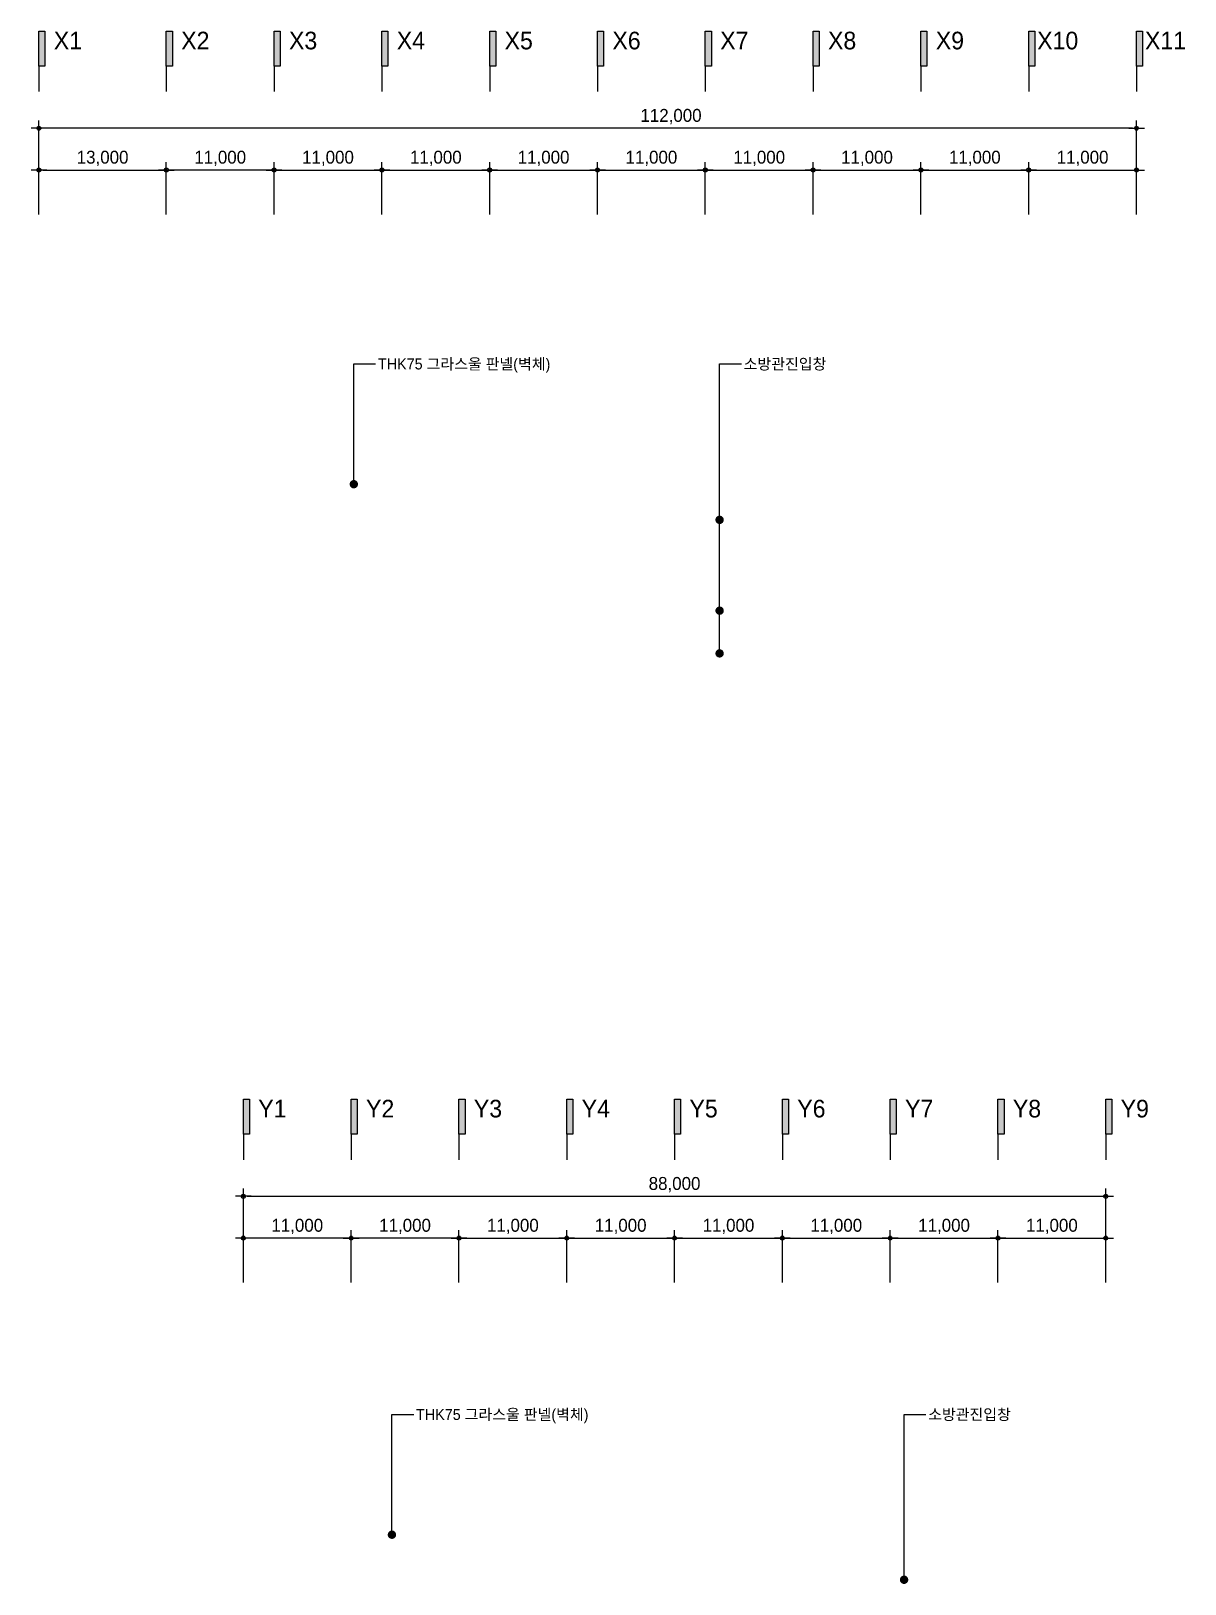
# Model space of a CAD drawing. Header units: millimetres. Extents: x -3116312 to -2472758, y -5198005 to -4982383.
# Drawn here: x -3037369 to -2919628, y -5145930 to -4987456 of the extents above; entities that cross this region are included whole.
import ezdxf
from ezdxf.enums import TextEntityAlignment as Align

# ---------------------------------------------------------------- set-up
doc = ezdxf.new("R2010")
doc.units = ezdxf.units.MM
for name, color, linetype in [('$ZCDB_AUDIT_GENERATED_600D15', 7, 'Continuous'), ('$ZCDB_AUDIT_GENERATED_600D17', 3, 'Continuous'), ('$ZCDB_AUDIT_GENERATED_600D18', 7, 'Continuous'), ('4A.TEC TEXT', 7, 'Continuous'), ('4A.TEC 심볼', 7, 'Continuous')]:
    doc.layers.add(name, color=color, linetype=linetype)
doc.styles.add('돋움', font='')
doc.styles.get('돋움').set_extended_font_data('돋움')
doc.dimstyles.new('DIM_600(외부치수)', dxfattribs={"dimscale": 400, "dimtxt": 3.3, "dimasz": 1, "dimexe": 2, "dimexo": 2, "dimgap": 1, "dimtad": 1, "dimdec": 0, "dimdsep": 46, "dimlunit": 6, "dimtxsty": '돋움', "dimblk1": 'DIMDOT', "dimblk2": 'DIMDOT', "dimsah": 1, "dimcen": 2.5, "dimdle": 1.5, "dimclrd": 8, "dimclre": 8, "dimclrt": 3, "dimadec": 0, "dimazin": 0, "dimtfac": 1, "dimtdec": 0, "dimtix": 1, "dimtmove": 2, "dimatfit": 3, "dimldrblk": 'DIMDOT', "dimfxl": 1, "dimtvp": 1, "dimtolj": 1, "dimtzin": 0, "dimarcsym": 0})

# ---------------------------------------------------------------- blocks, each defined once
blk = doc.blocks.new('DIMDOT')
at = {"color": 0}
blk.add_line((-2, 0), (2, 0), dxfattribs=at)
for radius in [0.5, 0.25]:
    blk.add_circle((0, 0), radius, dxfattribs=at)
blk = doc.blocks.new('*D16')
at = {"layer": '$ZCDB_AUDIT_GENERATED_600D18', "color": 8, "lineweight": -2}
for p, q in [((-2993706, -5115172), (-2993706, -5109838)), ((-2993306, -5110638), (-2983106, -5110638)), ((-2982706, -5115172), (-2982706, -5109838))]:
    blk.add_line(p, q, dxfattribs=at)
at = {"layer": 'Defpoints', "color": 0}
for p in [(-2982706, -5110638), (-2993706, -5115972), (-2982706, -5115972)]:
    blk.add_point(p, dxfattribs=at)
at = {"layer": '$ZCDB_AUDIT_GENERATED_600D18', "color": 8, "lineweight": -2, "xscale": 400, "yscale": 400, "zscale": 400, "rotation": 180}
blk.add_blockref('DIMDOT', (-2993706, -5110638), dxfattribs=at)
at = {"layer": '$ZCDB_AUDIT_GENERATED_600D18', "color": 8, "lineweight": -2, "xscale": 400, "yscale": 400, "zscale": 400}
blk.add_blockref('DIMDOT', (-2982706, -5110638), dxfattribs=at)
at = {"layer": '$ZCDB_AUDIT_GENERATED_600D18', "color": 3, "insert": (-2988206, -5109450), "char_height": 1320, "attachment_point": 5, "style": '돋움'}
blk.add_mtext('\\A1;11,000', dxfattribs=at)
blk = doc.blocks.new('*D17')
at = {"layer": '$ZCDB_AUDIT_GENERATED_600D18', "color": 8, "lineweight": -2}
for p, q in [((-2982706, -5115172), (-2982706, -5109838)), ((-2982306, -5110638), (-2972106, -5110638)), ((-2971706, -5115172), (-2971706, -5109838))]:
    blk.add_line(p, q, dxfattribs=at)
at = {"layer": 'Defpoints', "color": 0}
for p in [(-2971706, -5110638), (-2982706, -5115972), (-2971706, -5115972)]:
    blk.add_point(p, dxfattribs=at)
at = {"layer": '$ZCDB_AUDIT_GENERATED_600D18', "color": 8, "lineweight": -2, "xscale": 400, "yscale": 400, "zscale": 400, "rotation": 180}
blk.add_blockref('DIMDOT', (-2982706, -5110638), dxfattribs=at)
at = {"layer": '$ZCDB_AUDIT_GENERATED_600D18', "color": 8, "lineweight": -2, "xscale": 400, "yscale": 400, "zscale": 400}
blk.add_blockref('DIMDOT', (-2971706, -5110638), dxfattribs=at)
at = {"layer": '$ZCDB_AUDIT_GENERATED_600D18', "color": 3, "insert": (-2977206, -5109450), "char_height": 1320, "attachment_point": 5, "style": '돋움'}
blk.add_mtext('\\A1;11,000', dxfattribs=at)
blk = doc.blocks.new('*D18')
at = {"layer": '$ZCDB_AUDIT_GENERATED_600D18', "color": 8, "lineweight": -2}
for p, q in [((-2971706, -5115172), (-2971706, -5109838)), ((-2971306, -5110638), (-2961106, -5110638)), ((-2960706, -5115172), (-2960706, -5109838))]:
    blk.add_line(p, q, dxfattribs=at)
at = {"layer": 'Defpoints', "color": 0}
for p in [(-2960706, -5110638), (-2971706, -5115972), (-2960706, -5115972)]:
    blk.add_point(p, dxfattribs=at)
at = {"layer": '$ZCDB_AUDIT_GENERATED_600D18', "color": 8, "lineweight": -2, "xscale": 400, "yscale": 400, "zscale": 400, "rotation": 180}
blk.add_blockref('DIMDOT', (-2971706, -5110638), dxfattribs=at)
at = {"layer": '$ZCDB_AUDIT_GENERATED_600D18', "color": 8, "lineweight": -2, "xscale": 400, "yscale": 400, "zscale": 400}
blk.add_blockref('DIMDOT', (-2960706, -5110638), dxfattribs=at)
at = {"layer": '$ZCDB_AUDIT_GENERATED_600D18', "color": 3, "insert": (-2966206, -5109450), "char_height": 1320, "attachment_point": 5, "style": '돋움'}
blk.add_mtext('\\A1;11,000', dxfattribs=at)
blk = doc.blocks.new('*D19')
at = {"layer": '$ZCDB_AUDIT_GENERATED_600D18', "color": 8, "lineweight": -2}
for p, q in [((-2960706, -5115172), (-2960706, -5109838)), ((-2960306, -5110638), (-2950106, -5110638)), ((-2949706, -5115172), (-2949706, -5109838))]:
    blk.add_line(p, q, dxfattribs=at)
at = {"layer": 'Defpoints', "color": 0}
for p in [(-2949706, -5110638), (-2960706, -5115972), (-2949706, -5115972)]:
    blk.add_point(p, dxfattribs=at)
at = {"layer": '$ZCDB_AUDIT_GENERATED_600D18', "color": 8, "lineweight": -2, "xscale": 400, "yscale": 400, "zscale": 400, "rotation": 180}
blk.add_blockref('DIMDOT', (-2960706, -5110638), dxfattribs=at)
at = {"layer": '$ZCDB_AUDIT_GENERATED_600D18', "color": 8, "lineweight": -2, "xscale": 400, "yscale": 400, "zscale": 400}
blk.add_blockref('DIMDOT', (-2949706, -5110638), dxfattribs=at)
at = {"layer": '$ZCDB_AUDIT_GENERATED_600D18', "color": 3, "insert": (-2955206, -5109450), "char_height": 1320, "attachment_point": 5, "style": '돋움'}
blk.add_mtext('\\A1;11,000', dxfattribs=at)
blk = doc.blocks.new('*D20')
at = {"layer": '$ZCDB_AUDIT_GENERATED_600D18', "color": 8, "lineweight": -2}
for p, q in [((-2949706, -5115172), (-2949706, -5109838)), ((-2949306, -5110638), (-2939106, -5110638)), ((-2938706, -5115172), (-2938706, -5109838))]:
    blk.add_line(p, q, dxfattribs=at)
at = {"layer": 'Defpoints', "color": 0}
for p in [(-2938706, -5110638), (-2949706, -5115972), (-2938706, -5115972)]:
    blk.add_point(p, dxfattribs=at)
at = {"layer": '$ZCDB_AUDIT_GENERATED_600D18', "color": 8, "lineweight": -2, "xscale": 400, "yscale": 400, "zscale": 400, "rotation": 180}
blk.add_blockref('DIMDOT', (-2949706, -5110638), dxfattribs=at)
at = {"layer": '$ZCDB_AUDIT_GENERATED_600D18', "color": 8, "lineweight": -2, "xscale": 400, "yscale": 400, "zscale": 400}
blk.add_blockref('DIMDOT', (-2938706, -5110638), dxfattribs=at)
at = {"layer": '$ZCDB_AUDIT_GENERATED_600D18', "color": 3, "insert": (-2944206, -5109450), "char_height": 1320, "attachment_point": 5, "style": '돋움'}
blk.add_mtext('\\A1;11,000', dxfattribs=at)
blk = doc.blocks.new('*D21')
at = {"layer": '$ZCDB_AUDIT_GENERATED_600D18', "color": 8, "lineweight": -2}
for p, q in [((-3004706, -5115172), (-3004706, -5109838)), ((-2994106, -5110638), (-3004306, -5110638)), ((-2993706, -5115172), (-2993706, -5109838))]:
    blk.add_line(p, q, dxfattribs=at)
at = {"layer": 'Defpoints', "color": 0}
for p in [(-3004706, -5110638), (-3004706, -5115972), (-2993706, -5115972)]:
    blk.add_point(p, dxfattribs=at)
at = {"layer": '$ZCDB_AUDIT_GENERATED_600D18', "color": 8, "lineweight": -2, "xscale": 400, "yscale": 400, "zscale": 400, "rotation": 180}
blk.add_blockref('DIMDOT', (-3004706, -5110638), dxfattribs=at)
at = {"layer": '$ZCDB_AUDIT_GENERATED_600D18', "color": 8, "lineweight": -2, "xscale": 400, "yscale": 400, "zscale": 400}
blk.add_blockref('DIMDOT', (-2993706, -5110638), dxfattribs=at)
at = {"layer": '$ZCDB_AUDIT_GENERATED_600D18', "color": 3, "insert": (-2999206, -5109450), "char_height": 1320, "attachment_point": 5, "style": '돋움'}
blk.add_mtext('\\A1;11,000', dxfattribs=at)
blk = doc.blocks.new('*D22')
at = {"layer": '$ZCDB_AUDIT_GENERATED_600D18', "color": 8, "lineweight": -2}
for p, q in [((-3015706, -5115172), (-3015706, -5109838)), ((-3005106, -5110638), (-3015306, -5110638)), ((-3004706, -5115172), (-3004706, -5109838))]:
    blk.add_line(p, q, dxfattribs=at)
at = {"layer": 'Defpoints', "color": 0}
for p in [(-3015706, -5110638), (-3015706, -5115972), (-3004706, -5115972)]:
    blk.add_point(p, dxfattribs=at)
at = {"layer": '$ZCDB_AUDIT_GENERATED_600D18', "color": 8, "lineweight": -2, "xscale": 400, "yscale": 400, "zscale": 400, "rotation": 180}
blk.add_blockref('DIMDOT', (-3015706, -5110638), dxfattribs=at)
at = {"layer": '$ZCDB_AUDIT_GENERATED_600D18', "color": 8, "lineweight": -2, "xscale": 400, "yscale": 400, "zscale": 400}
blk.add_blockref('DIMDOT', (-3004706, -5110638), dxfattribs=at)
at = {"layer": '$ZCDB_AUDIT_GENERATED_600D18', "color": 3, "insert": (-3010206, -5109450), "char_height": 1320, "attachment_point": 5, "style": '돋움'}
blk.add_mtext('\\A1;11,000', dxfattribs=at)
blk = doc.blocks.new('*D23')
at = {"layer": '$ZCDB_AUDIT_GENERATED_600D18', "color": 8, "lineweight": -2}
for p, q in [((-3015706, -5115172), (-3015706, -5105572)), ((-2927706, -5115172), (-2927706, -5105572)), ((-3015306, -5106372), (-2928106, -5106372))]:
    blk.add_line(p, q, dxfattribs=at)
at = {"layer": 'Defpoints', "color": 0}
for p in [(-2927706, -5106372), (-3015706, -5115972), (-2927706, -5115972)]:
    blk.add_point(p, dxfattribs=at)
at = {"layer": '$ZCDB_AUDIT_GENERATED_600D18', "color": 8, "lineweight": -2, "xscale": 400, "yscale": 400, "zscale": 400, "rotation": 180}
blk.add_blockref('DIMDOT', (-3015706, -5106372), dxfattribs=at)
at = {"layer": '$ZCDB_AUDIT_GENERATED_600D18', "color": 8, "lineweight": -2, "xscale": 400, "yscale": 400, "zscale": 400}
blk.add_blockref('DIMDOT', (-2927706, -5106372), dxfattribs=at)
at = {"layer": '$ZCDB_AUDIT_GENERATED_600D18', "color": 3, "insert": (-2971706, -5105184), "char_height": 1320, "attachment_point": 5, "style": '돋움'}
blk.add_mtext('\\A1;88,000', dxfattribs=at)
blk = doc.blocks.new('*D24')
at = {"layer": '$ZCDB_AUDIT_GENERATED_600D18', "color": 8, "lineweight": -2}
for p, q in [((-2938706, -5115172), (-2938706, -5109838)), ((-2938306, -5110638), (-2928106, -5110638)), ((-2927706, -5115172), (-2927706, -5109838))]:
    blk.add_line(p, q, dxfattribs=at)
at = {"layer": 'Defpoints', "color": 0}
for p in [(-2927706, -5110638), (-2938706, -5115972), (-2927706, -5115972)]:
    blk.add_point(p, dxfattribs=at)
at = {"layer": '$ZCDB_AUDIT_GENERATED_600D18', "color": 8, "lineweight": -2, "xscale": 400, "yscale": 400, "zscale": 400, "rotation": 180}
blk.add_blockref('DIMDOT', (-2938706, -5110638), dxfattribs=at)
at = {"layer": '$ZCDB_AUDIT_GENERATED_600D18', "color": 8, "lineweight": -2, "xscale": 400, "yscale": 400, "zscale": 400}
blk.add_blockref('DIMDOT', (-2927706, -5110638), dxfattribs=at)
at = {"layer": '$ZCDB_AUDIT_GENERATED_600D18', "color": 3, "insert": (-2933206, -5109450), "char_height": 1320, "attachment_point": 5, "style": '돋움'}
blk.add_mtext('\\A1;11,000', dxfattribs=at)
blk = doc.blocks.new('*D34')
at = {"layer": '$ZCDB_AUDIT_GENERATED_600D18', "color": 8, "lineweight": -2}
for p, q in [((-3012569, -5006172), (-3012569, -5000838)), ((-3001569, -5006172), (-3001569, -5000838)), ((-3012169, -5001638), (-3001969, -5001638))]:
    blk.add_line(p, q, dxfattribs=at)
at = {"layer": 'Defpoints', "color": 0}
for p in [(-3001569, -5001638), (-3012569, -5006972), (-3001569, -5006972)]:
    blk.add_point(p, dxfattribs=at)
at = {"layer": '$ZCDB_AUDIT_GENERATED_600D18', "color": 8, "lineweight": -2, "xscale": 400, "yscale": 400, "zscale": 400, "rotation": 180}
blk.add_blockref('DIMDOT', (-3012569, -5001638), dxfattribs=at)
at = {"layer": '$ZCDB_AUDIT_GENERATED_600D18', "color": 8, "lineweight": -2, "xscale": 400, "yscale": 400, "zscale": 400}
blk.add_blockref('DIMDOT', (-3001569, -5001638), dxfattribs=at)
at = {"layer": '$ZCDB_AUDIT_GENERATED_600D18', "color": 3, "insert": (-3007069, -5000450), "char_height": 1320, "attachment_point": 5, "style": '돋움'}
blk.add_mtext('\\A1;11,000', dxfattribs=at)
blk = doc.blocks.new('*D35')
at = {"layer": '$ZCDB_AUDIT_GENERATED_600D18', "color": 8, "lineweight": -2}
for p, q in [((-3001569, -5006172), (-3001569, -5000838)), ((-2990569, -5006172), (-2990569, -5000838)), ((-3001169, -5001638), (-2990969, -5001638))]:
    blk.add_line(p, q, dxfattribs=at)
at = {"layer": 'Defpoints', "color": 0}
for p in [(-2990569, -5001638), (-3001569, -5006972), (-2990569, -5006972)]:
    blk.add_point(p, dxfattribs=at)
at = {"layer": '$ZCDB_AUDIT_GENERATED_600D18', "color": 8, "lineweight": -2, "xscale": 400, "yscale": 400, "zscale": 400, "rotation": 180}
blk.add_blockref('DIMDOT', (-3001569, -5001638), dxfattribs=at)
at = {"layer": '$ZCDB_AUDIT_GENERATED_600D18', "color": 8, "lineweight": -2, "xscale": 400, "yscale": 400, "zscale": 400}
blk.add_blockref('DIMDOT', (-2990569, -5001638), dxfattribs=at)
at = {"layer": '$ZCDB_AUDIT_GENERATED_600D18', "color": 3, "insert": (-2996069, -5000450), "char_height": 1320, "attachment_point": 5, "style": '돋움'}
blk.add_mtext('\\A1;11,000', dxfattribs=at)
blk = doc.blocks.new('*D36')
at = {"layer": '$ZCDB_AUDIT_GENERATED_600D18', "color": 8, "lineweight": -2}
for p, q in [((-2990569, -5006172), (-2990569, -5000838)), ((-2979569, -5006172), (-2979569, -5000838)), ((-2990169, -5001638), (-2979969, -5001638))]:
    blk.add_line(p, q, dxfattribs=at)
at = {"layer": 'Defpoints', "color": 0}
for p in [(-2979569, -5001638), (-2990569, -5006972), (-2979569, -5006972)]:
    blk.add_point(p, dxfattribs=at)
at = {"layer": '$ZCDB_AUDIT_GENERATED_600D18', "color": 8, "lineweight": -2, "xscale": 400, "yscale": 400, "zscale": 400, "rotation": 180}
blk.add_blockref('DIMDOT', (-2990569, -5001638), dxfattribs=at)
at = {"layer": '$ZCDB_AUDIT_GENERATED_600D18', "color": 8, "lineweight": -2, "xscale": 400, "yscale": 400, "zscale": 400}
blk.add_blockref('DIMDOT', (-2979569, -5001638), dxfattribs=at)
at = {"layer": '$ZCDB_AUDIT_GENERATED_600D18', "color": 3, "insert": (-2985069, -5000450), "char_height": 1320, "attachment_point": 5, "style": '돋움'}
blk.add_mtext('\\A1;11,000', dxfattribs=at)
blk = doc.blocks.new('*D37')
at = {"layer": '$ZCDB_AUDIT_GENERATED_600D18', "color": 8, "lineweight": -2}
for p, q in [((-2979569, -5006172), (-2979569, -5000838)), ((-2968569, -5006172), (-2968569, -5000838)), ((-2979169, -5001638), (-2968969, -5001638))]:
    blk.add_line(p, q, dxfattribs=at)
at = {"layer": 'Defpoints', "color": 0}
for p in [(-2968569, -5001638), (-2979569, -5006972), (-2968569, -5006972)]:
    blk.add_point(p, dxfattribs=at)
at = {"layer": '$ZCDB_AUDIT_GENERATED_600D18', "color": 8, "lineweight": -2, "xscale": 400, "yscale": 400, "zscale": 400, "rotation": 180}
blk.add_blockref('DIMDOT', (-2979569, -5001638), dxfattribs=at)
at = {"layer": '$ZCDB_AUDIT_GENERATED_600D18', "color": 8, "lineweight": -2, "xscale": 400, "yscale": 400, "zscale": 400}
blk.add_blockref('DIMDOT', (-2968569, -5001638), dxfattribs=at)
at = {"layer": '$ZCDB_AUDIT_GENERATED_600D18', "color": 3, "insert": (-2974069, -5000450), "char_height": 1320, "attachment_point": 5, "style": '돋움'}
blk.add_mtext('\\A1;11,000', dxfattribs=at)
blk = doc.blocks.new('*D38')
at = {"layer": '$ZCDB_AUDIT_GENERATED_600D18', "color": 8, "lineweight": -2}
for p, q in [((-2968569, -5006172), (-2968569, -5000838)), ((-2957569, -5006172), (-2957569, -5000838)), ((-2968169, -5001638), (-2957969, -5001638))]:
    blk.add_line(p, q, dxfattribs=at)
at = {"layer": 'Defpoints', "color": 0}
for p in [(-2957569, -5001638), (-2968569, -5006972), (-2957569, -5006972)]:
    blk.add_point(p, dxfattribs=at)
at = {"layer": '$ZCDB_AUDIT_GENERATED_600D18', "color": 8, "lineweight": -2, "xscale": 400, "yscale": 400, "zscale": 400, "rotation": 180}
blk.add_blockref('DIMDOT', (-2968569, -5001638), dxfattribs=at)
at = {"layer": '$ZCDB_AUDIT_GENERATED_600D18', "color": 8, "lineweight": -2, "xscale": 400, "yscale": 400, "zscale": 400}
blk.add_blockref('DIMDOT', (-2957569, -5001638), dxfattribs=at)
at = {"layer": '$ZCDB_AUDIT_GENERATED_600D18', "color": 3, "insert": (-2963069, -5000450), "char_height": 1320, "attachment_point": 5, "style": '돋움'}
blk.add_mtext('\\A1;11,000', dxfattribs=at)
blk = doc.blocks.new('*D39')
at = {"layer": '$ZCDB_AUDIT_GENERATED_600D18', "color": 8, "lineweight": -2}
for p, q in [((-2957569, -5006172), (-2957569, -5000838)), ((-2946569, -5006172), (-2946569, -5000838)), ((-2957169, -5001638), (-2946969, -5001638))]:
    blk.add_line(p, q, dxfattribs=at)
at = {"layer": 'Defpoints', "color": 0}
for p in [(-2946569, -5001638), (-2957569, -5006972), (-2946569, -5006972)]:
    blk.add_point(p, dxfattribs=at)
at = {"layer": '$ZCDB_AUDIT_GENERATED_600D18', "color": 8, "lineweight": -2, "xscale": 400, "yscale": 400, "zscale": 400, "rotation": 180}
blk.add_blockref('DIMDOT', (-2957569, -5001638), dxfattribs=at)
at = {"layer": '$ZCDB_AUDIT_GENERATED_600D18', "color": 8, "lineweight": -2, "xscale": 400, "yscale": 400, "zscale": 400}
blk.add_blockref('DIMDOT', (-2946569, -5001638), dxfattribs=at)
at = {"layer": '$ZCDB_AUDIT_GENERATED_600D18', "color": 3, "insert": (-2952069, -5000450), "char_height": 1320, "attachment_point": 5, "style": '돋움'}
blk.add_mtext('\\A1;11,000', dxfattribs=at)
blk = doc.blocks.new('*D40')
at = {"layer": '$ZCDB_AUDIT_GENERATED_600D18', "color": 8, "lineweight": -2}
for p, q in [((-2935569, -5006172), (-2935569, -5000838)), ((-2924569, -5006172), (-2924569, -5000838)), ((-2935169, -5001638), (-2924969, -5001638))]:
    blk.add_line(p, q, dxfattribs=at)
at = {"layer": 'Defpoints', "color": 0}
for p in [(-2924569, -5001638), (-2935569, -5006972), (-2924569, -5006972)]:
    blk.add_point(p, dxfattribs=at)
at = {"layer": '$ZCDB_AUDIT_GENERATED_600D18', "color": 8, "lineweight": -2, "xscale": 400, "yscale": 400, "zscale": 400, "rotation": 180}
blk.add_blockref('DIMDOT', (-2935569, -5001638), dxfattribs=at)
at = {"layer": '$ZCDB_AUDIT_GENERATED_600D18', "color": 8, "lineweight": -2, "xscale": 400, "yscale": 400, "zscale": 400}
blk.add_blockref('DIMDOT', (-2924569, -5001638), dxfattribs=at)
at = {"layer": '$ZCDB_AUDIT_GENERATED_600D18', "color": 3, "insert": (-2930069, -5000450), "char_height": 1320, "attachment_point": 5, "style": '돋움'}
blk.add_mtext('\\A1;11,000', dxfattribs=at)
blk = doc.blocks.new('*D41')
at = {"layer": '$ZCDB_AUDIT_GENERATED_600D18', "color": 8, "lineweight": -2}
for p, q in [((-3023569, -5006172), (-3023569, -5000838)), ((-3012569, -5006172), (-3012569, -5000838)), ((-3012969, -5001638), (-3023169, -5001638))]:
    blk.add_line(p, q, dxfattribs=at)
at = {"layer": 'Defpoints', "color": 0}
for p in [(-3023569, -5001638), (-3023569, -5006972), (-3012569, -5006972)]:
    blk.add_point(p, dxfattribs=at)
at = {"layer": '$ZCDB_AUDIT_GENERATED_600D18', "color": 8, "lineweight": -2, "xscale": 400, "yscale": 400, "zscale": 400, "rotation": 180}
blk.add_blockref('DIMDOT', (-3023569, -5001638), dxfattribs=at)
at = {"layer": '$ZCDB_AUDIT_GENERATED_600D18', "color": 8, "lineweight": -2, "xscale": 400, "yscale": 400, "zscale": 400}
blk.add_blockref('DIMDOT', (-3012569, -5001638), dxfattribs=at)
at = {"layer": '$ZCDB_AUDIT_GENERATED_600D18', "color": 3, "insert": (-3018069, -5000450), "char_height": 1320, "attachment_point": 5, "style": '돋움'}
blk.add_mtext('\\A1;11,000', dxfattribs=at)
blk = doc.blocks.new('*D42')
at = {"layer": '$ZCDB_AUDIT_GENERATED_600D18', "color": 8, "lineweight": -2}
for p, q in [((-3036569, -5006172), (-3036569, -4996572)), ((-2924569, -5006172), (-2924569, -4996572)), ((-2924969, -4997372), (-3036169, -4997372))]:
    blk.add_line(p, q, dxfattribs=at)
at = {"layer": 'Defpoints', "color": 0}
for p in [(-3036569, -4997372), (-3036569, -5006972), (-2924569, -5006972)]:
    blk.add_point(p, dxfattribs=at)
at = {"layer": '$ZCDB_AUDIT_GENERATED_600D18', "color": 8, "lineweight": -2, "xscale": 400, "yscale": 400, "zscale": 400, "rotation": 180}
blk.add_blockref('DIMDOT', (-3036569, -4997372), dxfattribs=at)
at = {"layer": '$ZCDB_AUDIT_GENERATED_600D18', "color": 8, "lineweight": -2, "xscale": 400, "yscale": 400, "zscale": 400}
blk.add_blockref('DIMDOT', (-2924569, -4997372), dxfattribs=at)
at = {"layer": '$ZCDB_AUDIT_GENERATED_600D18', "color": 3, "insert": (-2972069, -4996184), "char_height": 1320, "attachment_point": 5, "style": '돋움'}
blk.add_mtext('\\A1;112,000', dxfattribs=at)
blk = doc.blocks.new('*D43')
at = {"layer": '$ZCDB_AUDIT_GENERATED_600D18', "color": 8, "lineweight": -2}
for p, q in [((-3036569, -5006172), (-3036569, -5000838)), ((-3023569, -5006172), (-3023569, -5000838)), ((-3036169, -5001638), (-3023969, -5001638))]:
    blk.add_line(p, q, dxfattribs=at)
at = {"layer": 'Defpoints', "color": 0}
for p in [(-3023569, -5001638), (-3036569, -5006972), (-3023569, -5006972)]:
    blk.add_point(p, dxfattribs=at)
at = {"layer": '$ZCDB_AUDIT_GENERATED_600D18', "color": 8, "lineweight": -2, "xscale": 400, "yscale": 400, "zscale": 400, "rotation": 180}
blk.add_blockref('DIMDOT', (-3036569, -5001638), dxfattribs=at)
at = {"layer": '$ZCDB_AUDIT_GENERATED_600D18', "color": 8, "lineweight": -2, "xscale": 400, "yscale": 400, "zscale": 400}
blk.add_blockref('DIMDOT', (-3023569, -5001638), dxfattribs=at)
at = {"layer": '$ZCDB_AUDIT_GENERATED_600D18', "color": 3, "insert": (-3030069, -5000450), "char_height": 1320, "attachment_point": 5, "style": '돋움'}
blk.add_mtext('\\A1;13,000', dxfattribs=at)
blk = doc.blocks.new('*D44')
at = {"layer": '$ZCDB_AUDIT_GENERATED_600D18', "color": 8, "lineweight": -2}
for p, q in [((-2946569, -5006172), (-2946569, -5000838)), ((-2935569, -5006172), (-2935569, -5000838)), ((-2946169, -5001638), (-2935969, -5001638))]:
    blk.add_line(p, q, dxfattribs=at)
at = {"layer": 'Defpoints', "color": 0}
for p in [(-2935569, -5001638), (-2946569, -5006972), (-2935569, -5006972)]:
    blk.add_point(p, dxfattribs=at)
at = {"layer": '$ZCDB_AUDIT_GENERATED_600D18', "color": 8, "lineweight": -2, "xscale": 400, "yscale": 400, "zscale": 400, "rotation": 180}
blk.add_blockref('DIMDOT', (-2946569, -5001638), dxfattribs=at)
at = {"layer": '$ZCDB_AUDIT_GENERATED_600D18', "color": 8, "lineweight": -2, "xscale": 400, "yscale": 400, "zscale": 400}
blk.add_blockref('DIMDOT', (-2935569, -5001638), dxfattribs=at)
at = {"layer": '$ZCDB_AUDIT_GENERATED_600D18', "color": 3, "insert": (-2941069, -5000450), "char_height": 1320, "attachment_point": 5, "style": '돋움'}
blk.add_mtext('\\A1;11,000', dxfattribs=at)

msp = doc.modelspace()

# ---------------------------------------------------------------- hatches: boundary and pattern name
at = {"layer": '$ZCDB_AUDIT_GENERATED_600D15'}
h = msp.add_hatch(color=166, dxfattribs=at)
h.dxf.hatch_style = 1
h.paths.add_polyline_path([(-3036569.17, -4987455.82), (-3036569.17, -4991033.42), (-3035950.96, -4991033.42), (-3035950.96, -4987455.82)])
h = msp.add_hatch(color=166, dxfattribs=at)
h.dxf.hatch_style = 1
h.paths.add_polyline_path([(-3023569.17, -4987455.82), (-3023569.17, -4991033.42), (-3022950.96, -4991033.42), (-3022950.96, -4987455.82)])
h = msp.add_hatch(color=166, dxfattribs=at)
h.dxf.hatch_style = 1
h.paths.add_polyline_path([(-3012569.17, -4987455.82), (-3012569.17, -4991033.42), (-3011950.96, -4991033.42), (-3011950.96, -4987455.82)])
h = msp.add_hatch(color=166, dxfattribs=at)
h.dxf.hatch_style = 1
h.paths.add_polyline_path([(-3001569.17, -4987455.82), (-3001569.17, -4991033.42), (-3000950.96, -4991033.42), (-3000950.96, -4987455.82)])
h = msp.add_hatch(color=166, dxfattribs=at)
h.dxf.hatch_style = 1
h.paths.add_polyline_path([(-2990569.17, -4987455.82), (-2990569.17, -4991033.42), (-2989950.96, -4991033.42), (-2989950.96, -4987455.82)])
h = msp.add_hatch(color=166, dxfattribs=at)
h.dxf.hatch_style = 1
h.paths.add_polyline_path([(-2979569.17, -4987455.82), (-2979569.17, -4991033.42), (-2978950.96, -4991033.42), (-2978950.96, -4987455.82)])
h = msp.add_hatch(color=166, dxfattribs=at)
h.dxf.hatch_style = 1
h.paths.add_polyline_path([(-2968569.17, -4987455.82), (-2968569.17, -4991033.42), (-2967950.96, -4991033.42), (-2967950.96, -4987455.82)])
h = msp.add_hatch(color=166, dxfattribs=at)
h.dxf.hatch_style = 1
h.paths.add_polyline_path([(-2957569.17, -4987455.82), (-2957569.17, -4991033.42), (-2956950.96, -4991033.42), (-2956950.96, -4987455.82)])
h = msp.add_hatch(color=166, dxfattribs=at)
h.dxf.hatch_style = 1
h.paths.add_polyline_path([(-2946569.17, -4987455.82), (-2946569.17, -4991033.42), (-2945950.96, -4991033.42), (-2945950.96, -4987455.82)])
h = msp.add_hatch(color=166, dxfattribs=at)
h.dxf.hatch_style = 1
h.paths.add_polyline_path([(-2935569.17, -4987455.82), (-2935569.17, -4991033.42), (-2934950.96, -4991033.42), (-2934950.96, -4987455.82)])
h = msp.add_hatch(color=166, dxfattribs=at)
h.dxf.hatch_style = 1
h.paths.add_polyline_path([(-2924569.17, -4987455.82), (-2924569.17, -4991033.42), (-2923950.96, -4991033.42), (-2923950.96, -4987455.82)])
h = msp.add_hatch(color=166, dxfattribs=at)
h.dxf.hatch_style = 1
h.paths.add_polyline_path([(-3015706.05, -5096455.82), (-3015706.05, -5100033.42), (-3015087.84, -5100033.42), (-3015087.84, -5096455.82)])
h = msp.add_hatch(color=166, dxfattribs=at)
h.dxf.hatch_style = 1
h.paths.add_polyline_path([(-3004706.05, -5096455.82), (-3004706.05, -5100033.42), (-3004087.84, -5100033.42), (-3004087.84, -5096455.82)])
h = msp.add_hatch(color=166, dxfattribs=at)
h.dxf.hatch_style = 1
h.paths.add_polyline_path([(-2993706.05, -5096455.82), (-2993706.05, -5100033.42), (-2993087.84, -5100033.42), (-2993087.84, -5096455.82)])
h = msp.add_hatch(color=166, dxfattribs=at)
h.dxf.hatch_style = 1
h.paths.add_polyline_path([(-2982706.05, -5096455.82), (-2982706.05, -5100033.42), (-2982087.84, -5100033.42), (-2982087.84, -5096455.82)])
h = msp.add_hatch(color=166, dxfattribs=at)
h.dxf.hatch_style = 1
h.paths.add_polyline_path([(-2971706.05, -5096455.82), (-2971706.05, -5100033.42), (-2971087.84, -5100033.42), (-2971087.84, -5096455.82)])
h = msp.add_hatch(color=166, dxfattribs=at)
h.dxf.hatch_style = 1
h.paths.add_polyline_path([(-2960706.05, -5096455.82), (-2960706.05, -5100033.42), (-2960087.84, -5100033.42), (-2960087.84, -5096455.82)])
h = msp.add_hatch(color=166, dxfattribs=at)
h.dxf.hatch_style = 1
h.paths.add_polyline_path([(-2949706.05, -5096455.82), (-2949706.05, -5100033.42), (-2949087.84, -5100033.42), (-2949087.84, -5096455.82)])
h = msp.add_hatch(color=166, dxfattribs=at)
h.dxf.hatch_style = 1
h.paths.add_polyline_path([(-2938706.05, -5096455.82), (-2938706.05, -5100033.42), (-2938087.84, -5100033.42), (-2938087.84, -5096455.82)])
h = msp.add_hatch(color=166, dxfattribs=at)
h.dxf.hatch_style = 1
h.paths.add_polyline_path([(-2927706.05, -5096455.82), (-2927706.05, -5100033.42), (-2927087.84, -5100033.42), (-2927087.84, -5096455.82)])

# ---------------------------------------------------------------- linework, layer by layer
at = {"layer": '$ZCDB_AUDIT_GENERATED_600D15', "color": 166}
for p, q in [((-3036569.17, -4991033.42, -196875.24), (-3036569.17, -4993638.32, -196875.24)), ((-3023569.17, -4991033.42, 11249.76), (-3023569.17, -4993638.32, 11249.76)), ((-3012569.17, -4991033.42, 11249.76), (-3012569.17, -4993638.32, 11249.76)), ((-3001569.17, -4991033.42, 11249.76), (-3001569.17, -4993638.32, 11249.76)), ((-2990569.17, -4991033.42, 11249.76), (-2990569.17, -4993638.32, 11249.76)), ((-2979569.17, -4991033.42, 219374.76), (-2979569.17, -4993638.32, 219374.76)), ((-2968569.17, -4991033.42, 219374.76), (-2968569.17, -4993638.32, 219374.76)), ((-2957569.17, -4991033.42, 219374.76), (-2957569.17, -4993638.32, 219374.76)), ((-2946569.17, -4991033.42, 219374.76), (-2946569.17, -4993638.32, 219374.76)), ((-2935569.17, -4991033.42, 219374.76), (-2935569.17, -4993638.32, 219374.76)), ((-2924569.17, -4991033.42, 219374.76), (-2924569.17, -4993638.32, 219374.76)), ((-3015706.05, -5100033.42, -196875.24), (-3015706.05, -5102638.32, -196875.24)), ((-3004706.05, -5100033.42, 11249.76), (-3004706.05, -5102638.32, 11249.76)), ((-2993706.05, -5100033.42, 11249.76), (-2993706.05, -5102638.32, 11249.76)), ((-2982706.05, -5100033.42, 11249.76), (-2982706.05, -5102638.32, 11249.76)), ((-2971706.05, -5100033.42, 11249.76), (-2971706.05, -5102638.32, 11249.76)), ((-2960706.05, -5100033.42, 11249.76), (-2960706.05, -5102638.32, 11249.76)), ((-2949706.05, -5100033.42, 11249.76), (-2949706.05, -5102638.32, 11249.76)), ((-2938706.05, -5100033.42, 11249.76), (-2938706.05, -5102638.32, 11249.76)), ((-2927706.05, -5100033.42, 11249.76), (-2927706.05, -5102638.32, 11249.76))]:
    msp.add_line(p, q, dxfattribs=at)
for points, elevation in [([(-3036569.17, -4987455.82), (-3035950.96, -4987455.82), (-3035950.96, -4991033.42), (-3036569.17, -4991033.42)], -196875.24), ([(-3023569.17, -4987455.82), (-3022950.96, -4987455.82), (-3022950.96, -4991033.42), (-3023569.17, -4991033.42)], 11249.76), ([(-3012569.17, -4987455.82), (-3011950.96, -4987455.82), (-3011950.96, -4991033.42), (-3012569.17, -4991033.42)], 11249.76), ([(-3001569.17, -4987455.82), (-3000950.96, -4987455.82), (-3000950.96, -4991033.42), (-3001569.17, -4991033.42)], 11249.76), ([(-2990569.17, -4987455.82), (-2989950.96, -4987455.82), (-2989950.96, -4991033.42), (-2990569.17, -4991033.42)], 11249.76), ([(-2979569.17, -4987455.82), (-2978950.96, -4987455.82), (-2978950.96, -4991033.42), (-2979569.17, -4991033.42)], 219374.76), ([(-2968569.17, -4987455.82), (-2967950.96, -4987455.82), (-2967950.96, -4991033.42), (-2968569.17, -4991033.42)], 219374.76), ([(-2957569.17, -4987455.82), (-2956950.96, -4987455.82), (-2956950.96, -4991033.42), (-2957569.17, -4991033.42)], 219374.76), ([(-2946569.17, -4987455.82), (-2945950.96, -4987455.82), (-2945950.96, -4991033.42), (-2946569.17, -4991033.42)], 219374.76), ([(-2935569.17, -4987455.82), (-2934950.96, -4987455.82), (-2934950.96, -4991033.42), (-2935569.17, -4991033.42)], 219374.76), ([(-2924569.17, -4987455.82), (-2923950.96, -4987455.82), (-2923950.96, -4991033.42), (-2924569.17, -4991033.42)], 219374.76), ([(-3015706.05, -5096455.82), (-3015087.84, -5096455.82), (-3015087.84, -5100033.42), (-3015706.05, -5100033.42)], -196875.24), ([(-3004706.05, -5096455.82), (-3004087.84, -5096455.82), (-3004087.84, -5100033.42), (-3004706.05, -5100033.42)], 11249.76), ([(-2993706.05, -5096455.82), (-2993087.84, -5096455.82), (-2993087.84, -5100033.42), (-2993706.05, -5100033.42)], 11249.76), ([(-2982706.05, -5096455.82), (-2982087.84, -5096455.82), (-2982087.84, -5100033.42), (-2982706.05, -5100033.42)], 11249.76), ([(-2971706.05, -5096455.82), (-2971087.84, -5096455.82), (-2971087.84, -5100033.42), (-2971706.05, -5100033.42)], 11249.76), ([(-2960706.05, -5096455.82), (-2960087.84, -5096455.82), (-2960087.84, -5100033.42), (-2960706.05, -5100033.42)], 11249.76), ([(-2949706.05, -5096455.82), (-2949087.84, -5096455.82), (-2949087.84, -5100033.42), (-2949706.05, -5100033.42)], 11249.76), ([(-2938706.05, -5096455.82), (-2938087.84, -5096455.82), (-2938087.84, -5100033.42), (-2938706.05, -5100033.42)], 11249.76), ([(-2927706.05, -5096455.82), (-2927087.84, -5096455.82), (-2927087.84, -5100033.42), (-2927706.05, -5100033.42)], 11249.76)]:
    msp.add_lwpolyline(points, close=True, dxfattribs=dict(at, elevation=elevation))
at = {"layer": '4A.TEC 심볼', "color": 1}
for p, q in [((-3004435.65, -5033772.25, -60000.94), (-3004435.65, -5021430.81, -16250.71)), ((-3004435.65, -5021430.81, -16250.71), (-3002215.26, -5021430.81, -16250.71)), ((-2967111.1, -5050751.52, -85400.94), (-2967111.1, -5021430.81, -16250.71)), ((-2967111.1, -5021430.81, -16250.71), (-2964890.71, -5021430.81, -16250.71)), ((-3000545.51, -5140977.57, -71250.71), (-3000545.51, -5128636.12, -27500.47)), ((-3000545.51, -5128636.12, -27500.47), (-2998325.12, -5128636.12, -27500.47)), ((-2948287.57, -5145574.7, -71250.71), (-2948287.57, -5128636.12, -27500.47)), ((-2948287.57, -5128636.12, -27500.47), (-2946067.18, -5128636.12, -27500.47))]:
    msp.add_line(p, q, dxfattribs=at)
at = {"layer": '4A.TEC 심볼', "color": 1, "const_width": 426.97}
for points, elevation in [([(-3004435.65, -5033487.47, 1), (-3004435.65, -5033914.44, 1)], -60000.94), ([(-2967111.1, -5037125.55, 1), (-2967111.1, -5037552.52, 1)], -60000.94), ([(-2967111.1, -5046392.93, 1), (-2967111.1, -5046819.9, 1)], -60000.94), ([(-2967111.1, -5050751.52, 1), (-2967111.1, -5051178.49, 1)], -60000.94), ([(-3000545.51, -5140692.79, 1), (-3000545.51, -5141119.76, 1)], -71250.71), ([(-2948287.57, -5145289.92, 1), (-2948287.57, -5145716.89, 1)], -71250.71)]:
    msp.add_lwpolyline(points, format="xyb", close=True, dxfattribs=dict(at, elevation=elevation))

# ---------------------------------------------------------------- texts
at = {"layer": '$ZCDB_AUDIT_GENERATED_600D17', "style": '돋움'}
for s, p in [('X1', (-3033607.58, -4989324.12, -196875.24)), ('X2', (-3020607.58, -4989324.12, 11249.76)), ('X3', (-3009607.58, -4989324.12, 11249.76)), ('X4', (-2998607.58, -4989324.12, 11249.76)), ('X5', (-2987607.58, -4989324.12, 11249.76)), ('X6', (-2976607.58, -4989324.12, 219374.76)), ('X7', (-2965607.58, -4989324.12, 219374.76)), ('X8', (-2954607.58, -4989324.12, 219374.76)), ('X9', (-2943607.58, -4989324.12, 219374.76)), ('X10', (-2932607.58, -4989324.12, 219374.76)), ('X11', (-2921607.58, -4989324.12, 219374.76)), ('Y1', (-3012744.45, -5098324.12, -196875.24)), ('Y2', (-3001744.45, -5098324.12, 11249.76)), ('Y3', (-2990744.45, -5098324.12, 11249.76)), ('Y4', (-2979744.45, -5098324.12, 11249.76)), ('Y5', (-2968744.45, -5098324.12, 11249.76)), ('Y6', (-2957744.45, -5098324.12, 11249.76)), ('Y7', (-2946744.45, -5098324.12, 11249.76)), ('Y8', (-2935744.45, -5098324.12, 11249.76)), ('Y9', (-2924744.45, -5098324.12, 11249.76))]:
    msp.add_text(s, height=1800, dxfattribs=at).set_placement(p, align=Align.CENTER)
at = {"layer": '4A.TEC TEXT', "style": '돋움'}
for s, p in [('THK75 그라스울 판넬(벽체)', (-3001975.26, -5021430.81, -16250.71)), ('소방관진입창', (-2964650.71, -5021430.81, -16250.71)), ('THK75 그라스울 판넬(벽체)', (-2998085.12, -5128636.12, -27500.47)), ('소방관진입창', (-2945827.18, -5128636.12, -27500.47))]:
    msp.add_text(s, height=1120, dxfattribs=at).set_placement(p, align=Align.MIDDLE_LEFT)

# ---------------------------------------------------------------- dimensions: what is measured, and where the dimension line sits
at = {"layer": '$ZCDB_AUDIT_GENERATED_600D18'}
dim = msp.add_linear_dim(base=(-3036569.17, -4997371.65, 427499.76), p1=(-2924569.17, -5006971.65, 219374.76), p2=(-3036569.17, -5006971.65, 11249.76), dimstyle='DIM_600(외부치수)', override={"dimdec": 1, "dimtxsty": '돋움', "dimblk1": 'DIMDOT', "dimblk2": 'DIMDOT'}, dxfattribs=at)
dim.commit()
dim.dimension.update_dxf_attribs({"geometry": '*D42', "text_midpoint": (-2972069.17, -4996183.59, 427499.76), "dimtype": 160})
for base, p1, p2, picture, middle in [((-3023569.17, -5001638.32, 219374.76), (-3036569.17, -5006971.65, 265624.76), (-3023569.17, -5006971.65, 11249.76), '*D43', (-3030069.17, -5000450.26, 219374.76)), ((-3001569.17, -5001638.32, 11249.76), (-3012569.17, -5006971.65, 11249.76), (-3001569.17, -5006971.65, 11249.76), '*D34', (-3007069.17, -5000450.26, 11249.76)), ((-2990569.17, -5001638.32, 11249.76), (-3001569.17, -5006971.65, 11249.76), (-2990569.17, -5006971.65, 11249.76), '*D35', (-2996069.17, -5000450.26, 11249.76)), ((-2979569.17, -5001638.32, 11249.76), (-2990569.17, -5006971.65, 11249.76), (-2979569.17, -5006971.65, 219374.76), '*D36', (-2985069.17, -5000450.26, 11249.76)), ((-2968569.17, -5001638.32, 219374.76), (-2979569.17, -5006971.65, 219374.76), (-2968569.17, -5006971.65, 219374.76), '*D37', (-2974069.17, -5000450.26, 219374.76)), ((-2957569.17, -5001638.32, 219374.76), (-2968569.17, -5006971.65, 219374.76), (-2957569.17, -5006971.65, 219374.76), '*D38', (-2963069.17, -5000450.26, 219374.76)), ((-2946569.17, -5001638.32, 219374.76), (-2957569.17, -5006971.65, 219374.76), (-2946569.17, -5006971.65, 219374.76), '*D39', (-2952069.17, -5000450.26, 219374.76)), ((-2935569.17, -5001638.32, 219374.76), (-2946569.17, -5006971.65, 219374.76), (-2935569.17, -5006971.65, 219374.76), '*D44', (-2941069.17, -5000450.26, 219374.76)), ((-2924569.17, -5001638.32, 219374.76), (-2935569.17, -5006971.65, 219374.76), (-2924569.17, -5006971.65, 219374.76), '*D40', (-2930069.17, -5000450.26, 219374.76)), ((-2927706.05, -5106371.65, 11249.76), (-3015706.05, -5115971.65, 11249.76), (-2927706.05, -5115971.65, 11249.76), '*D23', (-2971706.05, -5105183.59, 11249.76)), ((-2982706.05, -5110638.32, 11249.76), (-2993706.05, -5115971.65, 11249.76), (-2982706.05, -5115971.65, 11249.76), '*D16', (-2988206.05, -5109450.26, 11249.76)), ((-2971706.05, -5110638.32, 11249.76), (-2982706.05, -5115971.65, 11249.76), (-2971706.05, -5115971.65, 11249.76), '*D17', (-2977206.05, -5109450.26, 11249.76)), ((-2960706.05, -5110638.32, 11249.76), (-2971706.05, -5115971.65, 11249.76), (-2960706.05, -5115971.65, 11249.76), '*D18', (-2966206.05, -5109450.26, 11249.76)), ((-2949706.05, -5110638.32, 11249.76), (-2960706.05, -5115971.65, 11249.76), (-2949706.05, -5115971.65, 11249.76), '*D19', (-2955206.05, -5109450.26, 11249.76)), ((-2938706.05, -5110638.32, 11249.76), (-2949706.05, -5115971.65, 11249.76), (-2938706.05, -5115971.65, 11249.76), '*D20', (-2944206.05, -5109450.26, 11249.76)), ((-2927706.05, -5110638.32, 11249.76), (-2938706.05, -5115971.65, 11249.76), (-2927706.05, -5115971.65, 11249.76), '*D24', (-2933206.05, -5109450.26, 11249.76))]:
    dim = msp.add_linear_dim(base=base, p1=p1, p2=p2, angle=180, dimstyle='DIM_600(외부치수)', override={"dimdec": 1, "dimtxsty": '돋움', "dimblk1": 'DIMDOT', "dimblk2": 'DIMDOT'}, dxfattribs=at)
    dim.commit()
    dim.dimension.update_dxf_attribs({"geometry": picture, "text_midpoint": middle})
for base, p1, p2, picture, middle in [((-3023569.17, -5001638.32, 11249.76), (-3012569.17, -5006971.65, 11249.76), (-3023569.17, -5006971.65, 11249.76), '*D41', (-3018069.17, -5000450.26, 11249.76)), ((-3015706.05, -5110638.32, 219374.76), (-3004706.05, -5115971.65, 219374.76), (-3015706.05, -5115971.65, 11249.76), '*D22', (-3010206.05, -5109450.26, 219374.76)), ((-3004706.05, -5110638.32, 11249.76), (-2993706.05, -5115971.65, 11249.76), (-3004706.05, -5115971.65, 11249.76), '*D21', (-2999206.05, -5109450.26, 11249.76))]:
    dim = msp.add_linear_dim(base=base, p1=p1, p2=p2, dimstyle='DIM_600(외부치수)', override={"dimdec": 1, "dimtxsty": '돋움', "dimblk1": 'DIMDOT', "dimblk2": 'DIMDOT'}, dxfattribs=at)
    dim.commit()
    dim.dimension.update_dxf_attribs({"geometry": picture, "text_midpoint": middle})

doc.saveas('drawing.dxf')
